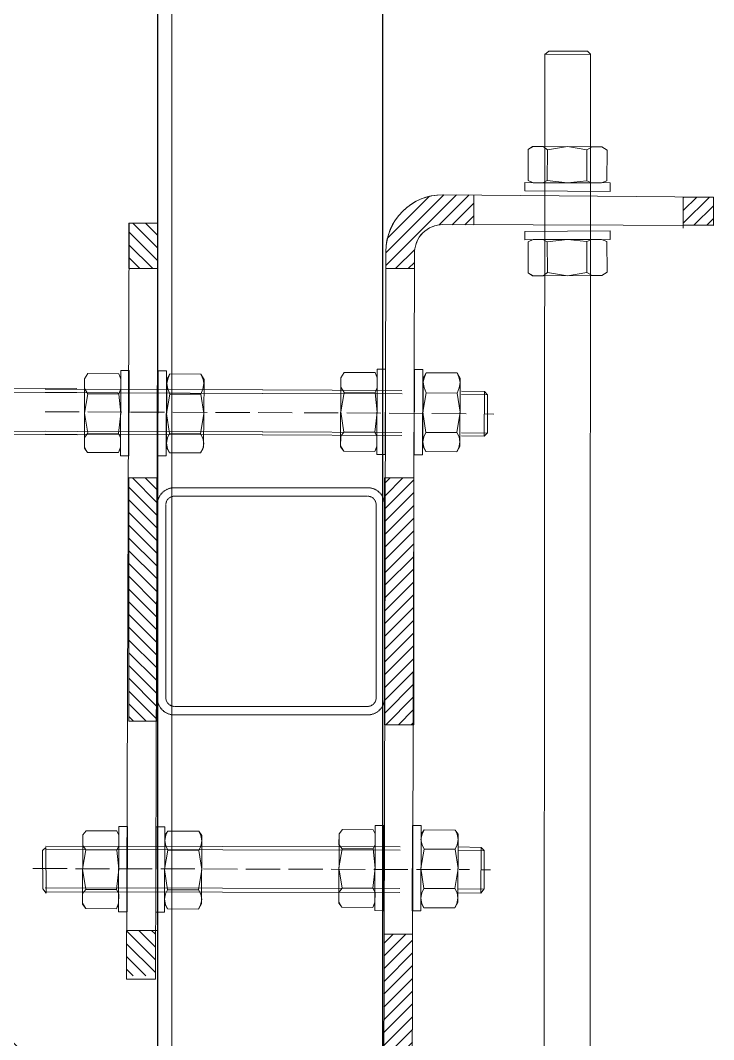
# Model space of a CAD drawing. Extents: x -3873 to 164127, y 7129 to 96529.
# Drawn here: x 84522.5 to 84766.6, y 64593 to 64951.9 of the extents above; entities that cross this region are included whole.
import ezdxf

# ---------------------------------------------------------------- set-up
doc = ezdxf.new("R2010")
doc.units = 0
for name, pattern in [('ACAD_ISO02W100', [15, 12, -3]), ('CENTER', [50.8, 31.75, -6.35, 6.35, -6.35]), ('DASHED', [0.2068, 0.1655, -0.0413])]:
    doc.linetypes.add(name, pattern=pattern)
doc.layers.get('0').update_dxf_attribs({"linetype": 'CONTINUOUS'})
doc.layers.add('LAYOUT Kromeka', color=1, linetype='CONTINUOUS', lineweight=5)
pattern_1 = [(45, (-65.1178, -0.117), (-2.245064, 2.245064), [])]
pattern_2 = [(135, (-65.1178, -0.117), (-2.245064, -2.245064), [])]

# ---------------------------------------------------------------- blocks, each defined once
blk = doc.blocks.new('kilavuz-air-ust')
at = {"ltscale": 0.2}
h = blk.add_hatch(dxfattribs=at)
h.set_pattern_fill('ANSI31', color=256, style=0)
h.set_pattern_definition(pattern_1)
h.paths.add_polyline_path([(439.2, 47), (439.2, 36.29), (429.24, 36.29), (429.24, 46.92)])
h = blk.add_hatch(dxfattribs=at)
h.set_pattern_fill('ANSI31', color=256, style=0)
h.set_pattern_definition(pattern_1)
edge = h.paths.add_edge_path()
edge.add_line((429.47, -48.27), (429.44, -37.42))
edge.add_line((429.44, -37.42), (439.9, -37.42))
edge.add_line((439.9, -37.42), (439.99, -48.39))
edge.add_arc((419.99, -48.39), 20, 270.1431, 360, ccw=False)
edge.add_line((420.04, -68.39), (414, -68.4))
edge.add_line((414, -68.4), (414, -58.34))
edge.add_line((414, -58.34), (419.49, -58.3))
edge.add_arc((419.49, -48.32), 9.97, 270.0002, 360.1525)
edge.add_arc((419.47, -48.3), 10, 360, 360.1527)
h = blk.add_hatch(dxfattribs=at)
h.set_pattern_fill('ANSI31', color=256, style=0)
h.set_pattern_definition(pattern_1)
edge = h.paths.add_edge_path()
edge.add_arc((124.38, -48.39), 20, 194.7724, 269.8569)
edge.add_line((124.33, -68.39), (130.37, -68.4))
edge.add_line((130.37, -68.4), (130.37, -59.07))
edge.add_line((130.37, -59.07), (179.67, -58.94))
edge.add_line((179.67, -58.94), (179.67, -68.99))
edge.add_line((179.67, -68.99), (124.61, -69.13))
edge.add_arc((124.56, -49.13), 20, 192.5961, 270.1431, ccw=False)
h = blk.add_hatch(dxfattribs=at)
h.set_pattern_fill('ANSI31', color=256, style=0)
h.set_pattern_definition(pattern_1)
h.paths.add_polyline_path([(253.39, -58.74), (330.24, -58.54), (340.28, -58.54), (340.28, -68.59), (253.39, -68.81)])
h = blk.add_hatch(dxfattribs=at)
h.set_pattern_fill('ANSI31', color=256, angle=90, style=0)
h.set_pattern_definition(pattern_2)
h.paths.add_polyline_path([(180.93, -159.62), (164.97, -159.67), (164.97, -149.64), (180.93, -149.64)])
h = blk.add_hatch(dxfattribs=at)
h.set_pattern_fill('ANSI31', color=256, angle=90, style=0)
h.set_pattern_definition(pattern_2)
h.paths.add_polyline_path([(340.28, -148.96), (340.28, -158.85), (254.65, -158.85), (254.65, -149.22), (334.47, -148.96)])
h = blk.add_hatch(dxfattribs=at)
h.set_pattern_fill('ANSI31', color=256, angle=90, style=0)
h.set_pattern_definition(pattern_2)
h.paths.add_polyline_path([(429.95, -158.79), (414, -158.85), (414, -148.81), (429.95, -148.81)])
at = {"linetype": 'Continuous', "ltscale": 0.2}
for p, q in [((428.26, 36.29, -36.52), (438.41, 36.29, -36.52)), ((429.44, -37.42, -36.52), (439.9, -37.42, -36.52)), ((179.67, -58.94, -36.52), (179.67, -68.99, -36.52)), ((253.39, -58.74, -36.52), (253.39, -68.81, -36.52)), ((340.28, -58.54, -36.52), (340.28, -68.59, -36.52)), ((414, -58.34, -36.52), (414, -68.4, -36.52)), ((180.93, -148.96, -36.52), (180.93, -159.11, -36.52)), ((254.65, -148.7, -36.52), (254.65, -158.85, -36.52)), ((340.28, -148.96, -36.52), (340.28, -159.11, -36.52)), ((414, -148.7, -36.52), (414, -158.85, -36.52))]:
    blk.add_line(p, q, dxfattribs=at)
at = {"linetype": 'Continuous', "ltscale": 0.2, "elevation": -36.52}
for points in [[(439.99, -48.22), (439.2, 47), (429.21, 46.91), (429.47, -48.27)], [(419.49, -58.3), (124.88, -59.08)], [(124.61, -69.13), (420.04, -68.39)]]:
    blk.add_lwpolyline(points, dxfattribs=at)
for points in [[(439.2, 47), (429.24, 47), (429.24, 36.29), (439.2, 36.29)], [(340.28, -58.54), (253.39, -58.54), (253.39, -68.81), (340.28, -68.81)], [(163.83, -159.67), (163.78, -149.52), (429.95, -148.64), (430, -158.79)], [(180.93, -149.46), (163.83, -149.46), (163.83, -159.67), (180.93, -159.67)], [(340.28, -148.96), (254.65, -148.96), (254.65, -158.85), (340.28, -158.85)], [(429.95, -148.64), (414, -148.64), (414, -158.85), (429.95, -158.85)]]:
    blk.add_lwpolyline(points, close=True, dxfattribs=at)
at = {"lineweight": 9, "elevation": -36.52}
for points in [[(411.42, -16.39), (411.53, 7.62), (412.69, 9.48), (423.57, 9.43), (424.3, 7.56)], [(412.69, 9.49), (411.53, 7.62), (411.51, 4.24), (412.66, 2.37), (423.54, 2.32)], [(423.54, 2.32), (424.27, 4.18), (424.29, 7.56), (423.57, 9.44)], [(424.19, -16.44), (424.3, 7.57)], [(457.02, -16.39), (456.91, 7.62), (455.75, 9.48), (444.87, 9.43), (444.14, 7.56)], [(444.25, -16.44), (444.14, 7.57)], [(444.9, 2.32), (444.17, 4.18), (444.15, 7.56), (444.87, 9.44)], [(455.75, 9.49), (456.91, 7.62), (456.93, 4.24), (455.78, 2.37), (444.9, 2.32)], [(489.51, 3.69), (-43.84, 3.39)], [(490.55, -10.95), (489.43, -12.44), (489.51, 3.69), (490.62, 2.55)], [(412.56, -18.28), (411.42, -16.77), (411.43, -13.01), (412.59, -11.53), (411.47, -4.39), (412.66, 2.35)], [(423.54, 2.3), (424.23, -4.46), (423.47, -11.58), (424.19, -13.09), (424.17, -16.83), (423.44, -18.33)], [(444.9, 2.3), (444.21, -4.46), (444.97, -11.58), (444.25, -13.09), (444.27, -16.83), (445, -18.33)], [(455.88, -18.28), (457.02, -16.77), (457.01, -13.01), (455.85, -11.53), (456.97, -4.39), (455.78, 2.35)], [(490.62, 2.55), (490.55, -10.95)], [(-43.76, -12.75), (489.59, -12.44)], [(412.59, -11.53), (423.47, -11.58)], [(455.85, -11.53), (444.97, -11.58)], [(411.42, -16.41), (412.56, -18.29), (423.44, -18.34), (424.19, -16.47)], [(457.02, -16.41), (455.88, -18.29), (445, -18.34), (444.25, -16.47)], [(195.55, -33.83), (194.07, -34.95), (210.19, -34.87), (209.06, -33.76)], [(194.07, -34.95), (194.2, -42.98)], [(209.06, -33.76), (195.55, -33.83)], [(210.32, -42.91), (210.19, -34.87)], [(356.08, -32.66), (354.96, -33.78), (370.72, -33.7), (369.59, -32.59)], [(355.09, -41.8), (354.96, -33.76)], [(356.08, -32.64), (369.59, -32.58)], [(370.85, -41.73), (370.72, -33.7)], [(190.78, -43), (188.89, -44.12), (188.94, -55.01), (190.84, -56.12)], [(188.9, -44.12), (190.4, -43.35), (192.28, -42.99), (194.16, -43.33), (195.66, -44.09), (202.78, -42.94), (209.54, -44.02)], [(190.79, -43), (214.8, -42.88), (216.3, -43.99), (216.35, -54.88), (214.86, -56)], [(216.3, -43.99), (214.8, -43.23), (212.92, -42.89), (211.05, -43.25), (209.55, -44.02), (209.6, -54.91)], [(351.37, -42.29), (349.5, -43.41), (349.55, -54.3), (351.43, -55.4)], [(349.51, -43.41), (351.01, -42.64), (352.89, -42.28), (354.77, -42.62), (356.26, -43.38), (363.39, -42.23), (370.14, -43.31)], [(351.39, -42.29), (375.4, -42.17), (377.27, -43.28), (377.32, -54.17), (375.46, -55.29)], [(377.28, -43.28), (375.4, -42.52), (373.91, -42.18), (372.02, -42.54), (370.16, -43.31), (370.21, -54.2)], [(195.66, -44.09), (195.72, -54.98)], [(356.26, -43.38), (356.31, -54.27)], [(209.59, -54.91), (202.84, -56.06), (195.7, -54.98), (194.2, -55.71), (192.33, -56.11), (190.46, -55.73), (188.96, -55.01)], [(190.85, -56.12), (214.86, -56)], [(209.6, -54.91), (211.11, -55.63), (212.98, -56.01), (214.86, -55.62), (216.35, -54.88)], [(370.2, -54.2), (363.44, -55.35), (356.31, -54.27), (354.81, -55), (352.94, -55.4), (351.07, -55.02), (349.56, -54.3)], [(351.46, -55.4), (375.47, -55.29)], [(370.21, -54.2), (372.08, -54.92), (373.97, -55.3), (375.46, -54.9), (377.33, -54.17)], [(194.61, -59.08), (194.61, -59.08)], [(210.73, -59), (210.73, -59)], [(355.59, -58.41), (355.59, -58.41)], [(371.35, -58.34), (371.35, -58.34)], [(194.29, -63.44), (194.53, -188.3)], [(210.65, -188.22), (210.42, -63.36)], [(355.51, -111.93), (355.28, -62.77)], [(371.27, -111.86), (371.04, -62.71)], [(351.55, -84.3), (349.66, -83.16), (349.61, -72.28), (351.49, -71.53)], [(370.26, -72.18), (363.49, -71.49), (356.37, -72.24), (354.87, -71.53), (351.12, -71.54), (349.62, -72.28)], [(351.51, -71.53), (375.52, -71.42)], [(351.56, -84.3), (375.57, -84.18), (377.43, -83.02), (377.38, -72.15), (375.51, -71.42)], [(370.27, -72.18), (372.13, -71.44), (375.51, -71.43), (377.39, -72.15)], [(209.66, -72.85), (202.91, -72.16), (195.78, -72.92), (194.27, -72.2), (190.53, -72.22), (189.03, -72.95)], [(189.03, -72.95), (190.92, -72.22)], [(190.98, -84.97), (189.08, -83.83), (189.03, -72.95)], [(190.9, -72.22), (214.91, -72.1)], [(190.98, -84.97), (214.99, -84.86), (216.47, -83.7), (216.42, -72.82)], [(195.84, -83.8), (195.79, -72.92)], [(209.66, -72.85), (211.16, -72.12), (214.91, -72.1), (216.41, -72.82)], [(216.47, -83.7), (214.99, -84.86), (211.23, -84.88), (209.72, -83.73), (209.67, -72.85)], [(216.41, -72.82), (214.91, -72.1)], [(356.42, -83.12), (356.37, -72.24)], [(377.44, -83.02), (375.57, -84.18), (372.19, -84.2), (370.32, -83.06), (370.27, -72.18)], [(189.08, -83.83), (190.59, -84.98), (194.34, -84.96), (195.84, -83.8), (202.97, -84.92), (209.71, -83.73)], [(349.68, -83.16), (351.18, -84.3), (354.94, -84.28), (356.42, -83.12), (363.56, -84.24), (370.31, -83.06)], [(355.75, -188.35), (355.51, -111.72)], [(371.51, -188.28), (371.27, -111.65)], [(350.95, -132.52), (349.07, -133.64), (349.12, -144.53), (351.01, -145.64)], [(349.09, -133.64), (350.58, -132.87), (352.46, -132.51), (354.34, -132.85), (355.83, -133.61), (362.96, -132.46), (369.72, -133.54)], [(350.96, -132.52), (374.97, -132.4), (376.84, -133.51), (376.89, -144.4), (375.03, -145.52)], [(376.85, -133.51), (374.97, -132.75), (373.48, -132.41), (371.59, -132.77), (369.73, -133.54), (369.78, -144.43)], [(190.35, -133.23), (188.46, -134.35), (188.52, -145.24), (190.41, -146.35)], [(188.48, -134.35), (189.98, -133.58), (191.85, -133.22), (193.73, -133.56), (195.24, -134.32), (202.36, -133.17), (209.11, -134.25)], [(190.36, -133.23), (214.37, -133.12), (215.87, -134.22), (215.92, -145.11), (214.44, -146.24)], [(195.24, -134.32), (195.29, -145.21)], [(215.87, -134.22), (214.38, -133.47), (212.5, -133.12), (210.62, -133.48), (209.12, -134.25), (209.17, -145.15)], [(355.83, -133.61), (355.88, -144.5)], [(209.16, -145.15), (202.42, -146.29), (195.28, -145.21), (193.78, -145.95), (191.9, -146.34), (190.03, -145.96), (188.53, -145.24)], [(190.42, -146.35), (214.44, -146.24)], [(209.17, -145.15), (210.68, -145.87), (212.56, -146.24), (214.43, -145.85), (215.92, -145.11)], [(369.77, -144.43), (363.01, -145.58), (355.88, -144.5), (354.39, -145.23), (352.51, -145.63), (350.64, -145.25), (349.14, -144.53)], [(351.03, -145.64), (375.04, -145.52)], [(369.78, -144.43), (371.65, -145.15), (373.54, -145.53), (375.03, -145.13), (376.9, -144.4)], [(209.23, -163.09), (202.48, -162.39), (195.35, -163.15), (193.84, -162.43), (190.1, -162.45), (188.6, -163.18)], [(188.6, -163.18), (190.49, -162.45)], [(190.55, -175.21), (188.65, -174.06), (188.6, -163.18)], [(190.48, -162.45), (214.49, -162.33)], [(190.55, -175.21), (214.56, -175.09), (216.04, -173.93), (215.99, -163.05)], [(195.41, -174.03), (195.36, -163.15)], [(209.23, -163.09), (210.73, -162.35), (214.49, -162.33), (215.98, -163.05)], [(216.04, -173.93), (214.56, -175.09), (210.8, -175.11), (209.3, -173.96), (209.24, -163.09)], [(215.98, -163.05), (214.49, -162.33)], [(351.12, -174.53), (349.24, -173.39), (349.18, -162.51), (351.06, -161.76)], [(369.83, -162.41), (363.06, -161.72), (355.94, -162.48), (354.44, -161.76), (350.7, -161.77), (349.2, -162.51)], [(351.08, -161.76), (375.1, -161.65)], [(351.13, -174.53), (375.14, -174.42), (377, -173.26), (376.95, -162.38), (375.08, -161.65)], [(356, -173.35), (355.94, -162.48)], [(369.84, -162.41), (371.7, -161.68), (375.08, -161.66), (376.96, -162.38)], [(377.02, -173.26), (375.14, -174.42), (371.76, -174.43), (369.89, -173.29), (369.84, -162.41)], [(188.65, -174.06), (190.16, -175.21), (193.92, -175.19), (195.41, -174.03), (202.54, -175.15), (209.28, -173.96)], [(349.25, -173.39), (350.76, -174.53), (354.51, -174.51), (356, -173.35), (363.14, -174.47), (369.88, -173.29)], [(357.09, -287.39), (356.66, -177.05)], [(370.37, -177.17), (370.78, -287.51)], [(195.55, -189.13), (194.07, -188.01), (210.19, -188.09), (209.06, -189.2)], [(209.06, -189.2), (195.55, -189.13)]]:
    blk.add_lwpolyline(points, dxfattribs=at)
at = {"linetype": 'ACAD_ISO02W100', "lineweight": 5, "elevation": -36.52}
for points in [[(202.33, -34.85), (202.23, -31.52)], [(362.85, -33.65), (362.75, -30.32)], [(202.72, -192.62), (202.35, -38.93)], [(363.24, -97.16), (362.87, -37.96)], [(194.53, -59.03), (194.53, -59.08)], [(196.02, -59.02), (196.02, -59.07)], [(202.78, -59.04), (202.78, -59.04)], [(209.53, -59.01), (209.53, -58.97)], [(210.66, -59), (210.66, -58.95)], [(355.53, -58.42), (355.53, -58.38)], [(356.64, -58.41), (356.64, -58.37)], [(363.39, -58.38), (363.39, -58.38)], [(370.15, -58.35), (370.15, -58.31)], [(371.28, -58.34), (371.28, -58.3)], [(363.55, -188.32), (363.25, -98.96)]]:
    blk.add_lwpolyline(points, dxfattribs=at)
at = {"lineweight": 5, "elevation": -36.52}
for points in [[(195.48, -33.82), (195.61, -42.96)], [(209.12, -42.9), (208.99, -33.75)], [(356.14, -41.77), (356.01, -32.62)], [(369.65, -41.7), (369.52, -32.56)], [(196.02, -59.07), (196.02, -59.07)], [(209.53, -59.01), (209.53, -59.01)], [(356.64, -58.41), (356.64, -58.41)], [(370.15, -58.35), (370.15, -58.34)], [(195.71, -63.42), (195.94, -188.29)], [(209.45, -188.23), (209.22, -63.35)], [(356.56, -111.93), (356.33, -62.74)], [(370.07, -111.86), (369.84, -62.68)], [(356.8, -188.35), (356.56, -111.72)], [(370.31, -188.28), (370.07, -111.65)], [(355.89, -287.4), (355.46, -177.05)], [(371.78, -177.17), (372.21, -287.51)]]:
    blk.add_lwpolyline(points, dxfattribs=at)
at = {"linetype": 'Continuous', "ltscale": 0.2, "elevation": -36.52}
blk.add_lwpolyline([(414, -68.4), (420.04, -68.39, 0.413482), (439.99, -48.39), (439.9, -37.42), (429.44, -37.42), (429.47, -48.3, -0.414992), (419.49, -58.3), (414, -58.34), (414, -68.4)], format="xyb", dxfattribs=at)
at = {"linetype": 'Continuous', "ltscale": 0.2}
for centre, radius, start, end in [((419.47, -48.3, -36.52), 10, 270.1527, 0.1527), ((419.99, -48.39, -36.52), 20, 270.1431, 0.4729)]:
    blk.add_arc(centre, radius, start, end, dxfattribs=at)
at = {"lineweight": 9}
for points in [[(427.26, 10.57, -36.52), (427.26, 10.57, -36.52), (424.27, 10.59, -36.52), (424.27, 10.59, -36.52), (424.27, 10.59, -36.52), (424.12, -19.43, -36.52), (424.12, -19.43, -36.52), (424.12, -19.43, -36.52), (427.11, -19.44, -36.52), (427.11, -19.44, -36.52), (427.11, -19.44, -36.52), (427.26, 10.57, -36.52), (427.26, 10.57, -36.52)], [(441.18, 10.57, -36.52), (441.18, 10.57, -36.52), (444.17, 10.59, -36.52), (444.17, 10.59, -36.52), (444.17, 10.59, -36.52), (444.32, -19.43, -36.52), (444.32, -19.43, -36.52), (444.32, -19.43, -36.52), (441.33, -19.44, -36.52), (441.33, -19.44, -36.52), (441.33, -19.44, -36.52), (441.18, 10.57, -36.52), (441.18, 10.57, -36.52)], [(217.84, -55.98, -36.52), (217.84, -55.98, -36.52), (217.86, -58.97, -36.52), (217.86, -58.97, -36.52), (217.86, -58.97, -36.52), (187.84, -59.11, -36.52), (187.84, -59.11, -36.52), (187.84, -59.11, -36.52), (187.83, -56.12, -36.52), (187.83, -56.12, -36.52), (187.83, -56.12, -36.52), (217.84, -55.98, -36.52), (217.84, -55.98, -36.52)], [(378.46, -55.31, -36.52), (378.46, -55.31, -36.52), (378.48, -58.31, -36.52), (378.48, -58.31, -36.52), (378.48, -58.31, -36.52), (348.46, -58.45, -36.52), (348.46, -58.45, -36.52), (348.46, -58.45, -36.52), (348.45, -55.46, -36.52), (348.45, -55.46, -36.52), (348.45, -55.46, -36.52), (378.46, -55.31, -36.52), (378.46, -55.31, -36.52)], [(217.9, -69.12, -36.52), (217.9, -69.12, -36.52), (217.92, -72.11, -36.52), (217.92, -72.11, -36.52), (217.92, -72.11, -36.52), (187.91, -72.26, -36.52), (187.91, -72.26, -36.52), (187.91, -72.26, -36.52), (187.89, -69.26, -36.52), (187.89, -69.26, -36.52), (187.89, -69.26, -36.52), (217.9, -69.12, -36.52), (217.9, -69.12, -36.52)], [(378.53, -68.46, -36.52), (378.53, -68.46, -36.52), (378.54, -71.45, -36.52), (378.54, -71.45, -36.52), (378.54, -71.45, -36.52), (348.53, -71.59, -36.52), (348.53, -71.59, -36.52), (348.53, -71.59, -36.52), (348.51, -68.6, -36.52), (348.51, -68.6, -36.52), (348.51, -68.6, -36.52), (378.53, -68.46, -36.52), (378.53, -68.46, -36.52)], [(217.42, -146.21, -36.52), (217.42, -146.21, -36.52), (217.43, -149.2, -36.52), (217.43, -149.2, -36.52), (217.43, -149.2, -36.52), (187.42, -149.34, -36.52), (187.42, -149.34, -36.52), (187.42, -149.34, -36.52), (187.4, -146.35, -36.52), (187.4, -146.35, -36.52), (187.4, -146.35, -36.52), (217.42, -146.21, -36.52), (217.42, -146.21, -36.52)], [(378.04, -145.55, -36.52), (378.04, -145.55, -36.52), (378.05, -148.54, -36.52), (378.05, -148.54, -36.52), (378.05, -148.54, -36.52), (348.04, -148.68, -36.52), (348.04, -148.68, -36.52), (348.04, -148.68, -36.52), (348.02, -145.69, -36.52), (348.02, -145.69, -36.52), (348.02, -145.69, -36.52), (378.04, -145.55, -36.52), (378.04, -145.55, -36.52)], [(217.48, -159.35, -36.52), (217.48, -159.35, -36.52), (217.49, -162.34, -36.52), (217.49, -162.34, -36.52), (217.49, -162.34, -36.52), (187.48, -162.49, -36.52), (187.48, -162.49, -36.52), (187.48, -162.49, -36.52), (187.46, -159.5, -36.52), (187.46, -159.5, -36.52), (187.46, -159.5, -36.52), (217.48, -159.35, -36.52), (217.48, -159.35, -36.52)], [(378.1, -158.69, -36.52), (378.1, -158.69, -36.52), (378.11, -161.68, -36.52), (378.11, -161.68, -36.52), (378.11, -161.68, -36.52), (348.1, -161.82, -36.52), (348.1, -161.82, -36.52), (348.1, -161.82, -36.52), (348.09, -158.83, -36.52), (348.09, -158.83, -36.52), (348.09, -158.83, -36.52), (378.1, -158.69, -36.52), (378.1, -158.69, -36.52)]]:
    blk.add_open_spline(points, degree=3, knots=[0, 0, 0, 0, 1, 1, 1, 2, 2, 2, 3, 3, 3, 4, 4, 4, 4], dxfattribs=at)
at = {"linetype": 'Continuous', "ltscale": 2}
for points, knots in [([(-132.1, -93.32, 36.52), (-124.22, -93.1, 36.52), (-116.34, -93.14, 36.52), (-101.74, -93.68, 36.52), (-94.99, -94.12, 36.52), (-82.99, -95.23, 36.52), (-77.72, -95.84, 36.52), (-67.25, -97.27, 36.52), (-62.05, -98.09, 36.52), (-49.79, -100.31, 36.52), (-42.77, -101.79, 36.52), (-28.35, -105.27, 36.52), (-20.96, -107.29, 36.52), (-6.39, -111.77, 36.52), (0.78, -114.21, 36.52), (14.86, -119.47, 36.52), (21.76, -122.29, 36.52), (35.31, -128.26, 36.52), (41.95, -131.42, 36.52), (54.93, -138.03, 36.52), (61.27, -141.49, 36.52), (79.88, -152.27, 36.52), (91.7, -160, 36.52), (114.18, -176.27, 36.52), (124.85, -184.83, 36.52), (143.15, -200.86, 36.52), (150.96, -208.23, 36.52), (165.95, -223.32, 36.52), (173.11, -231.05, 36.52), (186.84, -246.78, 36.52), (193.4, -254.79, 36.52), (207.41, -272.96, 36.52), (214.72, -283.17, 36.52), (228.57, -303.93, 36.52), (235.12, -314.48, 36.52), (247.5, -335.85, 36.52), (253.34, -346.68, 36.52), (264.37, -368.61, 36.52), (269.56, -379.7, 36.52), (279.33, -402.11, 36.52), (283.92, -413.44, 36.52), (292.5, -436.3, 36.52), (296.51, -447.83, 36.52), (305.55, -476.03, 36.52), (310.31, -492.79, 36.52), (318.74, -526.61, 36.52), (322.42, -543.68, 36.52), (325.91, -562.7, 36.52), (326.24, -564.53, 36.52), (327.21, -570.03, 36.52), (327.84, -573.7, 36.52), (328.63, -578.52, 36.52), (328.81, -579.66, 36.52), (329.15, -581.78, 36.52), (329.3, -582.75, 36.52), (329.53, -584.23, 36.52), (329.61, -584.73, 36.52), (329.76, -585.71, 36.52), (329.83, -586.18, 36.52), (330.05, -587.62, 36.52), (330.18, -588.56, 36.52), (330.44, -590.6, 36.52), (330.57, -591.69, 36.52), (330.83, -594.18, 36.52), (330.96, -595.57, 36.52), (331.22, -598.8, 36.52), (331.35, -600.63, 36.52), (331.77, -607.25, 36.52), (332.05, -613.01, 36.52), (332.38, -621.79, 36.52), (332.43, -623.09, 36.52), (332.56, -627.13, 36.52), (332.66, -630.03, 36.52), (332.79, -634.66, 36.52), (332.84, -636.23, 36.52), (332.95, -640.39, 36.52), (333.02, -643.1, 36.52), (333.08, -645.4, 36.52)], [0, 0, 0, 0, 0.036533, 0.036533, 0.067928, 0.067928, 0.092676, 0.092676, 0.117424, 0.117424, 0.151278, 0.151278, 0.187913, 0.187913, 0.224548, 0.224548, 0.261183, 0.261183, 0.297817, 0.297817, 0.334452, 0.334452, 0.407721, 0.407721, 0.480991, 0.480991, 0.540076, 0.540076, 0.599161, 0.599161, 0.658246, 0.658246, 0.730999, 0.730999, 0.803752, 0.803752, 0.876505, 0.876505, 0.949258, 0.949258, 1.022011, 1.022011, 1.094764, 1.094764, 1.198431, 1.198431, 1.302097, 1.302097, 1.313136, 1.313136, 1.335214, 1.335214, 1.342067, 1.342067, 1.347928, 1.347928, 1.350909, 1.350909, 1.353891, 1.353891, 1.359853, 1.359853, 1.365683, 1.365683, 1.371514, 1.371514, 1.377344, 1.377344, 1.389897, 1.389897, 1.391978, 1.391978, 1.396139, 1.396139, 1.398159, 1.398159, 1.401334, 1.401334, 1.401334, 1.401334]), ([(-131.83, -103.32, 36.52), (-124.32, -103.11, 36.52), (-116.82, -103.14, 36.52), (-102.89, -103.64, 36.52), (-96.46, -104.04, 36.52), (-83.35, -105.23, 36.52), (-76.69, -106.02, 36.52), (-63.47, -107.97, 36.52), (-56.9, -109.13, 36.52), (-43.89, -111.79, 36.52), (-37.46, -113.3, 36.52), (-24.74, -116.63, 36.52), (-18.46, -118.47, 36.52), (-6.07, -122.44, 36.52), (0.03, -124.58, 36.52), (12.05, -129.13, 36.52), (17.96, -131.55, 36.52), (32.57, -137.96, 36.52), (41.13, -142.11, 36.52), (57.75, -150.92, 36.52), (65.82, -155.58, 36.52), (81.45, -165.33, 36.52), (89.02, -170.43, 36.52), (107.91, -184.04, 36.52), (118.88, -192.84, 36.52), (138.42, -210.06, 36.52), (147.13, -218.4, 36.52), (162.16, -233.92, 36.52), (168.62, -241.02, 36.52), (181.04, -255.47, 36.52), (186.99, -262.82, 36.52), (199.76, -279.47, 36.52), (206.44, -288.82, 36.52), (219.59, -308.45, 36.52), (226.01, -318.75, 36.52), (238.35, -339.96, 36.52), (244.26, -350.9, 36.52), (255.42, -373.05, 36.52), (260.66, -384.27, 36.52), (272.38, -411.23, 36.52), (278.58, -427.09, 36.52), (289.86, -459.23, 36.52), (294.95, -475.51, 36.52), (304.07, -508.4, 36.52), (308.1, -525.01, 36.52), (312.27, -544.84, 36.52), (312.9, -547.92, 36.52), (314.73, -557.18, 36.52), (315.89, -563.36, 36.52), (317.35, -571.7, 36.52), (317.71, -573.83, 36.52), (318.28, -577.21, 36.52), (318.48, -578.45, 36.52), (318.86, -580.77, 36.52), (319.03, -581.85, 36.52), (319.33, -583.73, 36.52), (319.46, -584.52, 36.52), (319.66, -585.8, 36.52), (319.73, -586.29, 36.52), (319.88, -587.23, 36.52), (319.95, -587.68, 36.52), (320.17, -589.21, 36.52), (320.32, -590.26, 36.52), (320.58, -592.33, 36.52), (320.69, -593.31, 36.52), (320.91, -595.55, 36.52), (321.03, -596.81, 36.52), (321.26, -599.73, 36.52), (321.38, -601.39, 36.52), (321.86, -608.93, 36.52), (322.22, -616.71, 36.52), (322.61, -628.83, 36.52), (322.65, -630.03, 36.52), (322.76, -633.74, 36.52), (322.84, -636.36, 36.52), (322.97, -641.37, 36.52), (323.03, -643.67, 36.52), (323.09, -645.69, 36.52)], [0, 0, 0, 0, 0.035766, 0.035766, 0.066568, 0.066568, 0.098779, 0.098779, 0.13099, 0.13099, 0.163202, 0.163202, 0.195413, 0.195413, 0.227624, 0.227624, 0.259835, 0.259835, 0.308584, 0.308584, 0.357333, 0.357333, 0.406082, 0.406082, 0.483154, 0.483154, 0.551093, 0.551093, 0.606202, 0.606202, 0.661312, 0.661312, 0.729146, 0.729146, 0.801471, 0.801471, 0.876134, 0.876134, 0.950797, 0.950797, 1.053674, 1.053674, 1.156552, 1.156552, 1.259429, 1.259429, 1.27832, 1.27832, 1.316101, 1.316101, 1.32908, 1.32908, 1.33663, 1.33663, 1.343198, 1.343198, 1.348022, 1.348022, 1.350955, 1.350955, 1.353887, 1.353887, 1.361017, 1.361017, 1.366435, 1.366435, 1.371852, 1.371852, 1.377269, 1.377269, 1.393438, 1.393438, 1.395152, 1.395152, 1.398581, 1.398581, 1.401334, 1.401334, 1.401334, 1.401334])]:
    blk.add_open_spline(points, degree=3, knots=knots, dxfattribs=at)
at = {"linetype": 'CENTER', "ltscale": 2}
blk.add_open_spline([(-131.97, -98.32, 36.52), (-124.33, -98.11, 36.52), (-116.7, -98.14, 36.52), (-103.58, -98.61, 36.52), (-98.08, -98.94, 36.52), (-87.72, -99.78, 36.52), (-82.87, -100.28, 36.52), (-73.22, -101.47, 36.52), (-68.42, -102.15, 36.52), (-54.05, -104.51, 36.52), (-44.54, -106.46, 36.52), (-28.9, -110.32, 36.52), (-22.67, -112.03, 36.52), (-10.35, -115.76, 36.52), (-4.27, -117.78, 36.52), (7.7, -122.08, 36.52), (13.59, -124.37, 36.52), (27.28, -130.08, 36.52), (34.99, -133.61, 36.52), (50.03, -141.08, 36.52), (57.36, -145.02, 36.52), (74.68, -155.02, 36.52), (84.46, -161.27, 36.52), (102.86, -174.09, 36.52), (111.5, -180.63, 36.52), (126.05, -192.51, 36.52), (132.1, -197.74, 36.52), (143.83, -208.41, 36.52), (149.51, -213.86, 36.52), (162.16, -226.61, 36.52), (169.02, -233.99, 36.52), (184.38, -251.53, 36.52), (192.67, -261.81, 36.52), (206.58, -280.41, 36.52), (212.38, -288.65, 36.52), (223.47, -305.32, 36.52), (228.75, -313.74, 36.52), (238.86, -330.76, 36.52), (243.68, -339.37, 36.52), (252.9, -356.78, 36.52), (257.3, -365.58, 36.52), (267.82, -387.85, 36.52), (273.68, -401.42, 36.52), (284.55, -428.92, 36.52), (289.55, -442.83, 36.52), (298.74, -470.93, 36.52), (302.93, -485.13, 36.52), (310.52, -513.76, 36.52), (313.92, -528.2, 36.52), (317.59, -545.88, 36.52), (318.22, -549.04, 36.52), (320.08, -558.52, 36.52), (321.24, -564.86, 36.52), (322.57, -572.56, 36.52), (322.8, -573.92, 36.52), (323.48, -577.98, 36.52), (323.92, -580.69, 36.52), (324.45, -584.09, 36.52), (324.56, -584.78, 36.52), (324.82, -586.48, 36.52), (324.97, -587.43, 36.52), (325.24, -589.35, 36.52), (325.37, -590.33, 36.52), (325.65, -592.71, 36.52), (325.8, -594.14, 36.52), (326.11, -597.58, 36.52), (326.27, -599.59, 36.52), (326.59, -604.39, 36.52), (326.74, -607.18, 36.52), (327.24, -617.34, 36.52), (327.57, -626.36, 36.52), (327.96, -640.79, 36.52), (328.02, -643.34, 36.52), (328.09, -645.54, 36.52)], degree=3, knots=[0, 0, 0, 0, 0.035866, 0.035866, 0.06185, 0.06185, 0.084892, 0.084892, 0.107934, 0.107934, 0.154268, 0.154268, 0.185597, 0.185597, 0.216926, 0.216926, 0.248256, 0.248256, 0.290883, 0.290883, 0.33351, 0.33351, 0.394325, 0.394325, 0.452591, 0.452591, 0.496469, 0.496469, 0.540347, 0.540347, 0.59739, 0.59739, 0.673588, 0.673588, 0.7326, 0.7326, 0.791328, 0.791328, 0.850056, 0.850056, 0.908783, 0.908783, 0.997459, 0.997459, 1.086135, 1.086135, 1.174811, 1.174811, 1.263486, 1.263486, 1.28271, 1.28271, 1.321156, 1.321156, 1.329347, 1.329347, 1.345729, 1.345729, 1.349852, 1.349852, 1.356021, 1.356021, 1.362189, 1.362189, 1.369262, 1.369262, 1.376334, 1.376334, 1.383407, 1.383407, 1.398316, 1.398316, 1.401334, 1.401334, 1.401334, 1.401334], dxfattribs=at)
blk = doc.blocks.new('sase-ust')
at = {"lineweight": 25}
blk.add_lwpolyline([(-945.77, 521.25), (-1025.78, 600.42), (1043.46, 600.42), (963.44, 521.25)], close=True, dxfattribs=at)
at = {"linetype": 'DASHED'}
for points in [[(-505.91, 595.14), (-505.91, 527.12, -0.414214), (-511.91, 521.12), (-579.93, 521.12, -0.414214), (-585.93, 527.12), (-585.93, 595.14, -0.414214), (-579.93, 601.14), (-511.91, 601.14, -0.414214)], [(-508.91, 595.14), (-508.91, 527.12, -0.414214), (-511.91, 524.12), (-579.93, 524.12, -0.414214), (-582.93, 527.12), (-582.93, 595.14, -0.414214), (-579.93, 598.14), (-511.91, 598.14, -0.414214)]]:
    blk.add_lwpolyline(points, format="xyb", close=True, dxfattribs=at)
blk.add_lwpolyline([(-950.77, 526.25), (-950.77, -525.4), (968.44, -525.4), (968.44, 526.25)], close=True, dxfattribs=at)
blk = doc.blocks.new('rehenger-6-8-ust')
at = {"linetype": 'Continuous', "ltscale": 0.2, "xscale": -1}
blk.add_blockref('kilavuz-air-ust', (-151.442, 669.838, 36.516), dxfattribs=at)
blk.add_blockref('sase-ust', (97.641, -0.105))

msp = doc.modelspace()

# ---------------------------------------------------------------- block references
at = {"layer": 'LAYOUT Kromeka', "ltscale": 2500, "rotation": 270}
msp.add_blockref('rehenger-6-8-ust', (84049.73, 64299.03, -15419959.69), dxfattribs=at)

doc.saveas('drawing.dxf')
